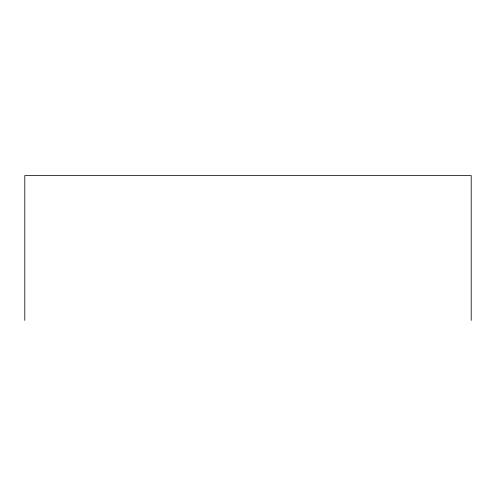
<?xml version="1.0" encoding="UTF-8"?>
<svg xmlns="http://www.w3.org/2000/svg" width="496" height="496" viewBox="0 0 496 496"><rect width="100%" height="100%" fill="white"/><g stroke="black" fill="none" stroke-linecap="round" stroke-linejoin="round"><path stroke-width="0.74" d="M471.2 320.397L471.2 175.603L24.8 175.603L24.8 320.397"/></g></svg>
